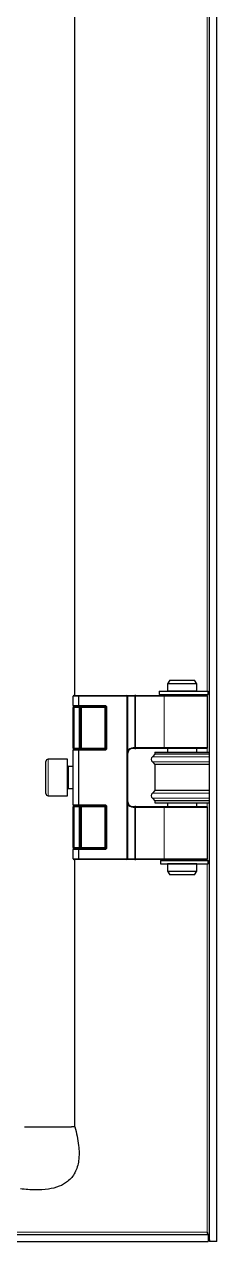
# Model space of a CAD drawing. Header units: millimetres. Extents: x -421 to 2398, y -1229 to 1219.
# Drawn here: x 468.2 to 521.1, y -703.5 to -369.1 of the extents above; entities that cross this region are included whole.
import ezdxf

# ---------------------------------------------------------------- set-up
doc = ezdxf.new("R2010")
doc.units = ezdxf.units.MM

msp = doc.modelspace()

# ---------------------------------------------------------------- linework, layer by layer
at = {"color": 7, "linetype": 'Continuous', "lineweight": 25}
for p, q in [((519.14, -703.45), (519.14, 451.55)), ((521.14, -703.45), (521.14, 451.55)), ((482.14, -553.45), (482.14, -348.45)), ((508.22, -549.2), (507.64, -550.2)), ((507.64, -550.2), (507.64, -552.2)), ((515.64, -550.2), (507.64, -550.2)), ((508.22, -549.2), (515.06, -549.2)), ((515.64, -550.2), (515.06, -549.2)), ((515.64, -552.2), (515.64, -550.2)), ((481.64, -556.15), (481.64, -553.65)), ((481.84, -553.45), (483.22, -553.45)), ((483.14, -553.65), (483.14, -556.15)), ((483.22, -553.45), (496.44, -553.45)), ((496.44, -553.45), (498.66, -553.45)), ((496.64, -553.65), (496.64, -598.25)), ((498.94, -553.45), (498.66, -553.45)), ((498.94, -553.45), (506.83, -553.45)), ((505.27, -552.25), (505.27, -553.15)), ((505.27, -552.25), (505.32, -552.25)), ((505.27, -553.15), (505.32, -553.15)), ((505.32, -552.25), (518.79, -552.25)), ((505.32, -553.15), (518.79, -553.15)), ((506.83, -553.45), (518.44, -553.45)), ((512.17, -552.2), (507.64, -552.2)), ((507.64, -553.2), (507.64, -553.45)), ((512.17, -553.2), (507.64, -553.2)), ((508.14, -552.2), (508.14, -552.25)), ((508.14, -553.15), (508.14, -553.2)), ((515.64, -552.2), (512.17, -552.2)), ((515.64, -553.2), (512.17, -553.2)), ((515.14, -552.25), (515.14, -552.2)), ((515.14, -553.2), (515.14, -553.15)), ((515.64, -553.45), (515.64, -553.2)), ((518.64, -567.75), (518.64, -553.65)), ((518.79, -553.15), (518.79, -552.25)), ((481.64, -556.15), (481.64, -556.75)), ((481.64, -567.85), (481.64, -556.75)), ((483.26, -556.45), (481.94, -556.45)), ((490.34, -556.45), (483.26, -556.45)), ((483.64, -567.85), (483.64, -556.75)), ((490.64, -567.85), (490.64, -556.75)), ((481.64, -567.85), (481.64, -568.45)), ((481.64, -583.45), (481.64, -568.45)), ((481.94, -568.15), (483.26, -568.15)), ((483.14, -568.45), (483.14, -583.45)), ((483.26, -568.15), (490.34, -568.15)), ((498.66, -567.95), (498.14, -567.95)), ((498.66, -567.95), (498.94, -567.95)), ((506.83, -567.95), (498.94, -567.95)), ((518.44, -567.95), (506.83, -567.95)), ((507.64, -567.95), (507.64, -568.95)), ((515.64, -568.95), (515.64, -567.95)), ((474.14, -580.35), (474.14, -571.55)), ((480.14, -570.95), (474.74, -570.95)), ((480.14, -580.95), (480.14, -570.95)), ((504.14, -569.55), (503.44, -570.24)), ((503.44, -571.67), (504.14, -572.35)), ((504.14, -568.95), (504.14, -569.55)), ((504.14, -568.95), (519.14, -568.95)), ((519.14, -569.55), (504.14, -569.55)), ((481.64, -572.95), (480.39, -572.95)), ((504.14, -572.35), (504.14, -579.55)), ((519.14, -572.35), (504.14, -572.35)), ((474.74, -580.95), (480.14, -580.95)), ((480.39, -578.95), (481.64, -578.95)), ((504.14, -579.55), (503.44, -580.24)), ((503.44, -581.66), (504.14, -582.35)), ((519.14, -579.55), (504.14, -579.55)), ((481.64, -583.45), (481.64, -584.05)), ((481.64, -595.15), (481.64, -584.05)), ((483.26, -583.75), (481.94, -583.75)), ((490.34, -583.75), (483.26, -583.75)), ((483.64, -595.15), (483.64, -584.05)), ((490.64, -595.15), (490.64, -584.05)), ((498.14, -583.95), (498.66, -583.95)), ((498.94, -583.95), (498.66, -583.95)), ((498.94, -583.95), (506.83, -583.95)), ((504.14, -582.35), (504.14, -582.95)), ((519.14, -582.35), (504.14, -582.35)), ((504.14, -582.95), (519.14, -582.95)), ((506.83, -583.95), (518.44, -583.95)), ((507.64, -582.95), (507.64, -583.95)), ((515.64, -583.95), (515.64, -582.95)), ((518.64, -598.25), (518.64, -584.15)), ((481.64, -595.15), (481.64, -595.75)), ((481.64, -598.25), (481.64, -595.75)), ((483.22, -598.45), (481.84, -598.45)), ((481.94, -595.45), (483.26, -595.45)), ((482.14, -671.95), (482.14, -598.45)), ((483.14, -595.75), (483.14, -598.25)), ((496.44, -598.45), (483.22, -598.45)), ((483.26, -595.45), (490.34, -595.45)), ((498.66, -598.45), (496.44, -598.45)), ((498.66, -598.45), (498.94, -598.45)), ((506.83, -598.45), (498.94, -598.45)), ((518.44, -598.45), (506.83, -598.45)), ((507.64, -598.45), (507.64, -598.7)), ((515.64, -598.7), (515.64, -598.45)), ((505.7, -598.75), (505.7, -599.65)), ((505.7, -598.75), (505.72, -598.75)), ((505.7, -599.65), (505.72, -599.65)), ((505.72, -598.75), (505.72, -599.65)), ((505.72, -598.75), (505.8, -598.75)), ((505.72, -599.65), (505.8, -599.65)), ((505.8, -598.75), (518.79, -598.75)), ((505.8, -599.65), (518.79, -599.65)), ((512.17, -598.7), (507.64, -598.7)), ((507.64, -599.7), (507.64, -601.7)), ((512.17, -599.7), (507.64, -599.7)), ((507.64, -601.7), (508.22, -602.7)), ((507.64, -601.7), (512.17, -601.7)), ((508.14, -598.7), (508.14, -598.75)), ((508.14, -599.65), (508.14, -599.7)), ((515.64, -598.7), (512.17, -598.7)), ((515.64, -599.7), (512.17, -599.7)), ((512.17, -601.7), (515.64, -601.7)), ((515.06, -602.7), (515.64, -601.7)), ((515.14, -598.75), (515.14, -598.7)), ((515.14, -599.7), (515.14, -599.65)), ((515.64, -601.7), (515.64, -599.7)), ((518.79, -599.65), (518.79, -598.75)), ((512.1, -602.7), (508.22, -602.7)), ((515.06, -602.7), (512.1, -602.7)), ((468.25, -671.95), (469.12, -671.95)), ((469.12, -671.95), (471.51, -671.95)), ((471.51, -671.95), (471.57, -671.95)), ((471.57, -671.95), (478.71, -671.95)), ((478.71, -671.95), (478.86, -671.95)), ((478.86, -671.95), (481.16, -671.95)), ((128.44, -701.45), (518.84, -701.45)), ((518.54, -700.85), (518.74, -701.45)), ((518.84, -701.45), (518.84, -703.45)), ((128.44, -703.45), (518.84, -703.45)), ((521.14, -703.45), (519.14, -703.45))]:
    msp.add_line(p, q, dxfattribs=at)
at = {"color": 8, "linetype": 'Continuous', "lineweight": 18}
for p, q in [((518.54, -349.65), (518.54, -552.25)), ((483.14, -553.65), (481.64, -553.65)), ((496.44, -553.65), (483.14, -553.65)), ((496.44, -553.65), (496.44, -553.45)), ((496.44, -598.25), (496.44, -553.65)), ((496.44, -553.65), (496.64, -553.65)), ((498.66, -553.65), (496.64, -553.65)), ((498.66, -553.45), (498.66, -553.65)), ((498.66, -567.75), (498.66, -553.65)), ((498.8, -553.65), (498.66, -553.65)), ((506.69, -553.65), (498.8, -553.65)), ((498.8, -553.65), (498.8, -567.75)), ((505.32, -552.25), (505.32, -553.15)), ((518.64, -553.65), (506.69, -553.65)), ((506.69, -567.75), (506.69, -553.65)), ((518.54, -553.15), (518.54, -553.48)), ((481.64, -556.15), (483.14, -556.15)), ((481.94, -556.75), (481.64, -556.75)), ((481.94, -556.45), (481.94, -556.75)), ((483.34, -556.75), (481.94, -556.75)), ((481.94, -556.75), (481.94, -567.85)), ((483.14, -556.15), (490.34, -556.15)), ((483.34, -556.45), (483.34, -556.75)), ((483.34, -567.85), (483.34, -556.75)), ((483.64, -556.75), (483.34, -556.75)), ((483.94, -556.75), (483.64, -556.75)), ((483.94, -556.75), (483.94, -556.45)), ((490.34, -556.75), (483.94, -556.75)), ((483.94, -556.75), (483.94, -567.85)), ((490.34, -556.15), (490.34, -556.45)), ((490.34, -556.75), (490.34, -556.45)), ((490.34, -567.85), (490.34, -556.75)), ((490.64, -556.75), (490.34, -556.75)), ((490.94, -556.75), (490.64, -556.75)), ((490.94, -556.75), (490.94, -567.85)), ((481.94, -567.85), (481.64, -567.85)), ((483.14, -568.45), (481.64, -568.45)), ((481.94, -567.85), (481.94, -568.15)), ((481.94, -567.85), (483.34, -567.85)), ((490.34, -568.45), (483.14, -568.45)), ((483.34, -567.85), (483.34, -568.15)), ((483.64, -567.85), (483.34, -567.85)), ((483.94, -567.85), (483.64, -567.85)), ((483.94, -568.15), (483.94, -567.85)), ((483.94, -567.85), (490.34, -567.85)), ((490.34, -568.15), (490.34, -567.85)), ((490.64, -567.85), (490.34, -567.85)), ((490.34, -568.15), (490.34, -568.45)), ((490.94, -567.85), (490.64, -567.85)), ((498.14, -567.75), (498.66, -567.75)), ((498.14, -567.75), (498.14, -567.95)), ((498.8, -567.75), (498.66, -567.75)), ((498.66, -567.75), (498.66, -567.95)), ((498.8, -567.75), (506.69, -567.75)), ((506.69, -567.75), (518.64, -567.75)), ((518.54, -567.92), (518.54, -568.95)), ((474.74, -570.95), (474.74, -580.95)), ((519.14, -570.24), (503.44, -570.24)), ((519.14, -571.67), (503.44, -571.67)), ((480.39, -572.95), (480.39, -575.95)), ((480.39, -575.95), (480.39, -578.95)), ((519.14, -580.24), (503.44, -580.24)), ((519.14, -581.66), (503.44, -581.66)), ((481.64, -583.45), (483.14, -583.45)), ((481.94, -584.05), (481.64, -584.05)), ((481.94, -584.05), (481.94, -583.75)), ((483.34, -584.05), (481.94, -584.05)), ((481.94, -584.05), (481.94, -595.15)), ((483.14, -583.45), (490.34, -583.45)), ((483.34, -584.05), (483.34, -583.75)), ((483.34, -595.15), (483.34, -584.05)), ((483.34, -584.05), (483.64, -584.05)), ((483.64, -584.05), (483.94, -584.05)), ((483.94, -584.05), (483.94, -583.75)), ((490.34, -584.05), (483.94, -584.05)), ((483.94, -584.05), (483.94, -595.15)), ((490.34, -583.75), (490.34, -583.45)), ((490.34, -584.05), (490.34, -583.75)), ((490.34, -584.05), (490.64, -584.05)), ((490.34, -595.15), (490.34, -584.05)), ((490.64, -584.05), (490.94, -584.05)), ((490.94, -584.05), (490.94, -595.15)), ((498.14, -583.95), (498.14, -584.15)), ((498.66, -584.15), (498.14, -584.15)), ((498.66, -583.95), (498.66, -584.15)), ((498.66, -584.15), (498.8, -584.15)), ((498.66, -598.25), (498.66, -584.15)), ((506.69, -584.15), (498.8, -584.15)), ((498.8, -584.15), (498.8, -598.25)), ((506.69, -598.25), (506.69, -584.15)), ((518.64, -584.15), (506.69, -584.15)), ((518.54, -582.95), (518.54, -583.98)), ((481.64, -595.15), (481.94, -595.15)), ((481.94, -595.45), (481.94, -595.15)), ((481.94, -595.15), (483.34, -595.15)), ((483.34, -595.45), (483.34, -595.15)), ((483.64, -595.15), (483.34, -595.15)), ((483.94, -595.15), (483.64, -595.15)), ((483.94, -595.45), (483.94, -595.15)), ((483.94, -595.15), (490.34, -595.15)), ((490.34, -595.45), (490.34, -595.15)), ((490.64, -595.15), (490.34, -595.15)), ((490.94, -595.15), (490.64, -595.15)), ((483.14, -595.75), (481.64, -595.75)), ((481.64, -598.25), (483.14, -598.25)), ((490.34, -595.75), (483.14, -595.75)), ((483.14, -598.25), (496.44, -598.25)), ((490.34, -595.75), (490.34, -595.45)), ((496.44, -598.45), (496.44, -598.25)), ((496.64, -598.25), (496.44, -598.25)), ((496.64, -598.25), (498.66, -598.25)), ((498.66, -598.25), (498.66, -598.45)), ((498.66, -598.25), (498.8, -598.25)), ((498.8, -598.25), (506.69, -598.25)), ((506.69, -598.25), (518.64, -598.25)), ((518.54, -598.42), (518.54, -598.75)), ((505.8, -598.75), (505.8, -599.65)), ((518.54, -599.65), (518.54, -700.85)), ((518.54, -700.85), (423.11, -700.85))]:
    msp.add_line(p, q, dxfattribs=at)
at = {"color": 7, "linetype": 'Continuous', "lineweight": 25}
for centre, radius, start, end in [((481.84, -553.65), 0.2, 90, 180), ((496.44, -553.65), 0.2, 0, 90), ((518.44, -553.65), 0.2, 0, 90), ((481.94, -556.15), 0.3, 180, 270), ((483.34, -556.75), 0.3, 0, 90), ((490.34, -556.75), 0.3, 0, 90), ((481.94, -568.45), 0.3, 90, 180), ((483.34, -567.85), 0.3, 270, 0), ((490.34, -567.85), 0.3, 270, 0), ((498.14, -569.45), 1.5, 90, 180), ((518.44, -567.75), 0.2, 270, 0), ((474.74, -571.55), 0.6, 90, 180), ((504.14, -570.95), 1, 134.427, 225.573), ((480.39, -572.7), 0.25, 180, 270), ((474.74, -580.35), 0.6, 180, 270), ((480.39, -579.2), 0.25, 90, 180), ((504.14, -580.95), 1, 134.427, 225.573), ((481.94, -583.45), 0.3, 180, 270), ((483.34, -584.05), 0.3, 0, 90), ((490.34, -584.05), 0.3, 0, 90), ((498.14, -582.45), 1.5, 180, 270), ((518.44, -584.15), 0.2, 0, 90), ((483.34, -595.15), 0.3, 270, 0), ((490.34, -595.15), 0.3, 270, 0), ((481.94, -595.75), 0.3, 90, 180), ((481.84, -598.25), 0.2, 180, 270), ((496.44, -598.25), 0.2, 270, 0), ((518.44, -598.25), 0.2, 270, 0)]:
    msp.add_arc(centre, radius, start, end, dxfattribs=at)
at = {"color": 8, "linetype": 'Continuous', "lineweight": 18}
for centre, radius, start, end in [((498.98, -553.63), 0.179, 101.4218, 188.0495), ((506.87, -553.63), 0.179, 101.4218, 188.0495), ((490.34, -556.75), 0.6, 0, 90), ((490.34, -567.85), 0.6, 270, 0), ((498.14, -569.45), 1.7, 90, 151.9275), ((498.98, -567.78), 0.179, 171.9505, 258.5782), ((506.87, -567.78), 0.179, 171.9505, 258.5782), ((490.34, -584.05), 0.6, 0, 90), ((498.14, -582.45), 1.7, 208.0725, 270), ((498.98, -584.13), 0.179, 101.4218, 188.0495), ((506.87, -584.13), 0.179, 101.4218, 188.0495), ((490.34, -595.15), 0.6, 270, 0), ((498.98, -598.28), 0.179, 171.9505, 258.5782), ((506.87, -598.28), 0.179, 171.9505, 258.5782)]:
    msp.add_arc(centre, radius, start, end, dxfattribs=at)
at = {"color": 7, "linetype": 'Continuous', "lineweight": 25}
for centre, major_axis, start_param, end_param in [((483.22, -553.65), (0, 0.2), 0, 1.570796), ((483.26, -556.15), (0, 0.3), 1.570796, 3.141593), ((483.26, -568.45), (0, 0.3), 0, 1.570796), ((483.26, -583.45), (0, 0.3), 1.570796, 3.141593), ((483.26, -595.75), (0, 0.3), 0, 1.570796), ((483.22, -598.25), (0, 0.2), 1.570796, 3.141593)]:
    msp.add_ellipse(centre, major_axis=major_axis, ratio=0.414214, start_param=start_param, end_param=end_param, dxfattribs=at)
for points, knots in [([(482.14, -671.95), (482.55, -673.63), (483.28, -676.67), (483.37, -680.98), (482.4, -684.53), (480.35, -686.98), (477.71, -688.41), (474.69, -689.15), (471.09, -689.36), (468.52, -689.09), (467.14, -688.95)], [0, 0, 0, 0, 0.176067, 0.318225, 0.435596, 0.543482, 0.633889, 0.737152, 0.858183, 1, 1, 1, 1]), ([(518.84, -701.75), (518.87, -701.83), (518.98, -702.15), (519.1, -702.72), (519.13, -703.2), (519.14, -703.45)], [0, 0, 0, 0, 0.141742, 0.566203, 1, 1, 1, 1])]:
    msp.add_open_spline(points, degree=3, knots=knots, dxfattribs=at)
for points in [[(482.14, -671.95), (482.1, -671.95), (482.01, -671.95), (481.45, -671.95), (481.16, -671.95)], [(518.84, -701.45), (518.82, -701.44), (518.77, -701.42), (518.69, -701.29), (518.62, -701.09), (518.57, -700.93), (518.54, -700.85)]]:
    msp.add_open_spline(points, degree=3, dxfattribs=at)

doc.saveas('drawing.dxf')
